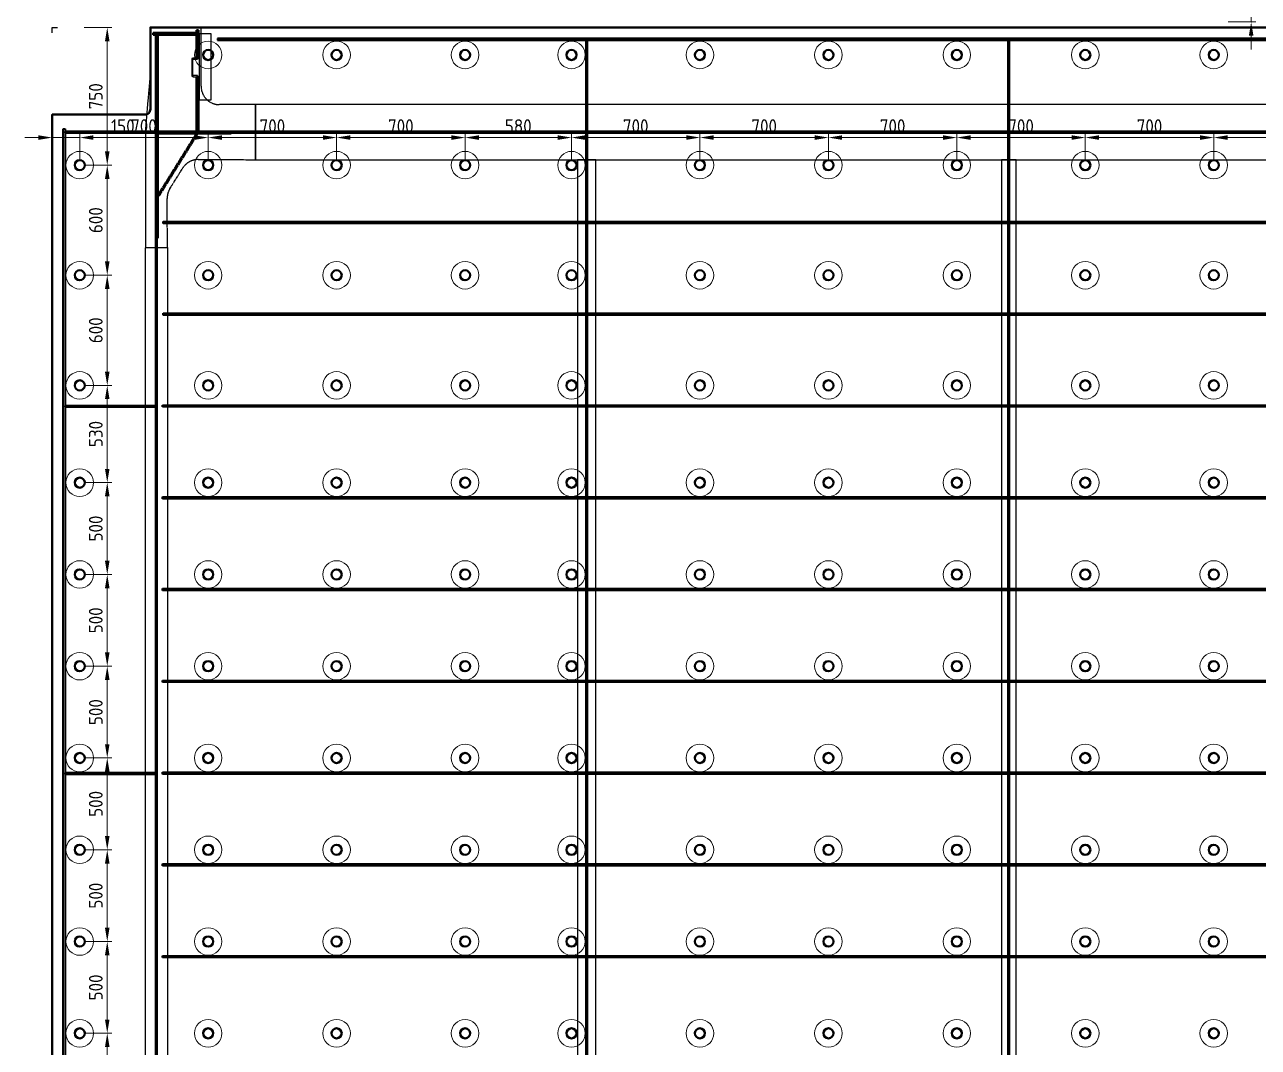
# Model space of a CAD drawing. Header units: millimetres. Extents: x -15442 to 12548, y -1071 to 35750.
# Drawn here: x -15442 to -8719, y 4588 to 10159 of the extents above; entities that cross this region are included whole.
import ezdxf

# ---------------------------------------------------------------- set-up
doc = ezdxf.new("R2010")
doc.units = ezdxf.units.MM
for name, pattern in [('AM_ISO02W050', [7.5, 6, -1.5]), ('AM_ISO08W050', [18, 12, -1.5, 3, -1.5]), ('AM_ISO09W050', [22.5, 12, -1.5, 3, -1.5, 3, -1.5])]:
    doc.linetypes.add(name, pattern=pattern)
for name, color, linetype, lineweight in [('Mechanical-AM_0', 7, 'Continuous', 40), ('Mechanical-AM_11', 3, 'AM_ISO09W050', 25), ('Mechanical-AM_3', 6, 'AM_ISO02W050', 35), ('Mechanical-AM_7', 4, 'AM_ISO08W050', 25), ('Mechanical-AM_9', 253, 'Continuous', 0)]:
    doc.layers.add(name, color=color, linetype=linetype, lineweight=lineweight)
doc.styles.get("Standard").update_dxf_attribs({"font": 'ISOCP.SHX'})
doc.dimstyles.new('AM_ISO', dxfattribs={"dimtxt": 3, "dimasz": 3, "dimexe": 1, "dimexo": 1, "dimgap": 1, "dimtad": 1, "dimdec": 0, "dimdsep": 46, "dimtxsty": 'Standard', "dimcen": 0, "dimclrd": 256, "dimclre": 256, "dimclrt": 2, "dimadec": 0, "dimazin": 2, "dimtp": 0.1, "dimtm": 0.1, "dimtfac": 0.71, "dimtdec": 0, "dimtmove": 0, "dimatfit": 3, "dimfxl": 1, "dimtzin": 0, "dimlwd": -1, "dimlwe": -1, "dimarcsym": 1})

# ---------------------------------------------------------------- blocks, each defined once
blk = doc.blocks.new('cover in closed box DN90xSCH40')
for points in [[(30, 51), (5, 51), (5, 45), (30, 45)], [(36, -48), (36, 48), (30, 48), (30, -48)], [(30, -45), (5, -45), (5, -51), (30, -51)]]:
    blk.add_lwpolyline(points, close=True)
for points in [[(5, 51), (2, 51), (5, 48)], [(30, 48), (30, 51), (33, 48)], [(5, -51), (5, -48), (2, -51)], [(30, -48), (30, -51), (33, -48)]]:
    blk.add_solid(points)
blk = doc.blocks.new('*D1517')
at = {"layer": 'Defpoints', "color": 0, "transparency": 16777216}
for p in [(-8908.2, 10324.2), (-8758.2, 10324.2), (-8908.2, 10174.2)]:
    blk.add_point(p, dxfattribs=at)
at = {"layer": 'Mechanical-AM_9', "transparency": 16777216}
for p, q in [((-8758.2, 10399.2), (-8758.2, 10644.3)), ((-8883.2, 10324.2), (-8733.2, 10324.2)), ((-8758.2, 10174.2), (-8758.2, 10324.2)), ((-8883.2, 10174.2), (-8733.2, 10174.2)), ((-8758.2, 10099.2), (-8758.2, 10024.2))]:
    blk.add_line(p, q, dxfattribs=at)
for points in [[(-8770.7, 10399.2), (-8745.7, 10399.2), (-8758.2, 10324.2)], [(-8770.7, 10099.2), (-8745.7, 10099.2), (-8758.2, 10174.2)]]:
    blk.add_solid(points, dxfattribs=at)
at = {"layer": 'Mechanical-AM_9', "color": 2, "transparency": 16777216, "insert": (-8820.7, 10559.3), "char_height": 75, "attachment_point": 5, "rotation": 90}
blk.add_mtext('150', dxfattribs=at)
blk = doc.blocks.new('*D1555')
at = {"layer": 'Defpoints', "color": 0, "transparency": 16777216}
for p in [(-15142.1, 9544.2), (-15292.1, 9394.2), (-15142.1, 9394.2)]:
    blk.add_point(p, dxfattribs=at)
at = {"layer": 'Mechanical-AM_9', "transparency": 16777216}
for p, q in [((-15292.1, 9419.2), (-15292.1, 9569.2)), ((-15142.1, 9419.2), (-15142.1, 9569.2)), ((-15367.1, 9544.2), (-15442.1, 9544.2)), ((-15292.1, 9544.2), (-15142.1, 9544.2)), ((-15067.1, 9544.2), (-14822.1, 9544.2))]:
    blk.add_line(p, q, dxfattribs=at)
for points in [[(-15367.1, 9556.7), (-15367.1, 9531.7), (-15292.1, 9544.2)], [(-15067.1, 9556.7), (-15067.1, 9531.7), (-15142.1, 9544.2)]]:
    blk.add_solid(points, dxfattribs=at)
at = {"layer": 'Mechanical-AM_9', "color": 2, "transparency": 16777216, "insert": (-14907.1, 9606.7), "char_height": 75, "attachment_point": 5}
blk.add_mtext('150', dxfattribs=at)
blk = doc.blocks.new('*D1556')
at = {"layer": 'Defpoints', "color": 0, "transparency": 16777216}
for p in [(-14442.1, 9544.2), (-15142.1, 9394.2), (-14442.1, 9394.2)]:
    blk.add_point(p, dxfattribs=at)
at = {"layer": 'Mechanical-AM_9', "transparency": 16777216}
for p, q in [((-15142.1, 9419.2), (-15142.1, 9569.2)), ((-14442.1, 9419.2), (-14442.1, 9569.2)), ((-15067.1, 9544.2), (-14517.1, 9544.2))]:
    blk.add_line(p, q, dxfattribs=at)
for points in [[(-15067.1, 9556.7), (-15067.1, 9531.7), (-15142.1, 9544.2)], [(-14517.1, 9556.7), (-14517.1, 9531.7), (-14442.1, 9544.2)]]:
    blk.add_solid(points, dxfattribs=at)
at = {"layer": 'Mechanical-AM_9', "color": 2, "transparency": 16777216, "insert": (-14792.1, 9606.7), "char_height": 75, "attachment_point": 5}
blk.add_mtext('700', dxfattribs=at)
blk = doc.blocks.new('*D1557')
at = {"layer": 'Defpoints', "color": 0, "transparency": 16777216}
for p in [(-13742.1, 9544.2), (-14442.1, 9394.2), (-13742.1, 9394.2)]:
    blk.add_point(p, dxfattribs=at)
at = {"layer": 'Mechanical-AM_9', "transparency": 16777216}
for p, q in [((-14442.1, 9419.2), (-14442.1, 9569.2)), ((-13742.1, 9419.2), (-13742.1, 9569.2)), ((-14367.1, 9544.2), (-13817.1, 9544.2))]:
    blk.add_line(p, q, dxfattribs=at)
for points in [[(-14367.1, 9556.7), (-14367.1, 9531.7), (-14442.1, 9544.2)], [(-13817.1, 9556.7), (-13817.1, 9531.7), (-13742.1, 9544.2)]]:
    blk.add_solid(points, dxfattribs=at)
at = {"layer": 'Mechanical-AM_9', "color": 2, "transparency": 16777216, "insert": (-14092.1, 9606.7), "char_height": 75, "attachment_point": 5}
blk.add_mtext('700', dxfattribs=at)
blk = doc.blocks.new('*D1558')
at = {"layer": 'Defpoints', "color": 0, "transparency": 16777216}
for p in [(-13042.1, 9544.2), (-13742.1, 9394.2), (-13042.1, 9394.2)]:
    blk.add_point(p, dxfattribs=at)
at = {"layer": 'Mechanical-AM_9', "transparency": 16777216}
for p, q in [((-13742.1, 9419.2), (-13742.1, 9569.2)), ((-13042.1, 9419.2), (-13042.1, 9569.2)), ((-13667.1, 9544.2), (-13117.1, 9544.2))]:
    blk.add_line(p, q, dxfattribs=at)
for points in [[(-13667.1, 9556.7), (-13667.1, 9531.7), (-13742.1, 9544.2)], [(-13117.1, 9556.7), (-13117.1, 9531.7), (-13042.1, 9544.2)]]:
    blk.add_solid(points, dxfattribs=at)
at = {"layer": 'Mechanical-AM_9', "color": 2, "transparency": 16777216, "insert": (-13392.1, 9606.7), "char_height": 75, "attachment_point": 5}
blk.add_mtext('700', dxfattribs=at)
blk = doc.blocks.new('*D1559')
at = {"layer": 'Defpoints', "color": 0, "transparency": 16777216}
for p in [(-12462.1, 9544.2), (-13042.1, 9394.2), (-12462.1, 9394.2)]:
    blk.add_point(p, dxfattribs=at)
at = {"layer": 'Mechanical-AM_9', "transparency": 16777216}
for p, q in [((-13042.1, 9419.2), (-13042.1, 9569.2)), ((-12462.1, 9419.2), (-12462.1, 9569.2)), ((-12967.1, 9544.2), (-12537.1, 9544.2))]:
    blk.add_line(p, q, dxfattribs=at)
for points in [[(-12967.1, 9556.7), (-12967.1, 9531.7), (-13042.1, 9544.2)], [(-12537.1, 9556.7), (-12537.1, 9531.7), (-12462.1, 9544.2)]]:
    blk.add_solid(points, dxfattribs=at)
at = {"layer": 'Mechanical-AM_9', "color": 2, "transparency": 16777216, "insert": (-12752.1, 9606.7), "char_height": 75, "attachment_point": 5}
blk.add_mtext('580', dxfattribs=at)
blk = doc.blocks.new('*D1560')
at = {"layer": 'Defpoints', "color": 0, "transparency": 16777216}
for p in [(-11762.1, 9544.2), (-12462.1, 9394.2), (-11762.1, 9394.2)]:
    blk.add_point(p, dxfattribs=at)
at = {"layer": 'Mechanical-AM_9', "transparency": 16777216}
for p, q in [((-12462.1, 9419.2), (-12462.1, 9569.2)), ((-11762.1, 9419.2), (-11762.1, 9569.2)), ((-12387.1, 9544.2), (-11837.1, 9544.2))]:
    blk.add_line(p, q, dxfattribs=at)
for points in [[(-12387.1, 9556.7), (-12387.1, 9531.7), (-12462.1, 9544.2)], [(-11837.1, 9556.7), (-11837.1, 9531.7), (-11762.1, 9544.2)]]:
    blk.add_solid(points, dxfattribs=at)
at = {"layer": 'Mechanical-AM_9', "color": 2, "transparency": 16777216, "insert": (-12112.1, 9606.7), "char_height": 75, "attachment_point": 5}
blk.add_mtext('700', dxfattribs=at)
blk = doc.blocks.new('*D1561')
at = {"layer": 'Defpoints', "color": 0, "transparency": 16777216}
for p in [(-11062.1, 9544.2), (-11762.1, 9394.2), (-11062.1, 9394.2)]:
    blk.add_point(p, dxfattribs=at)
at = {"layer": 'Mechanical-AM_9', "transparency": 16777216}
for p, q in [((-11762.1, 9419.2), (-11762.1, 9569.2)), ((-11062.1, 9419.2), (-11062.1, 9569.2)), ((-11687.1, 9544.2), (-11137.1, 9544.2))]:
    blk.add_line(p, q, dxfattribs=at)
for points in [[(-11687.1, 9556.7), (-11687.1, 9531.7), (-11762.1, 9544.2)], [(-11137.1, 9556.7), (-11137.1, 9531.7), (-11062.1, 9544.2)]]:
    blk.add_solid(points, dxfattribs=at)
at = {"layer": 'Mechanical-AM_9', "color": 2, "transparency": 16777216, "insert": (-11412.1, 9606.7), "char_height": 75, "attachment_point": 5}
blk.add_mtext('700', dxfattribs=at)
blk = doc.blocks.new('*D1562')
at = {"layer": 'Defpoints', "color": 0, "transparency": 16777216}
for p in [(-10362.1, 9544.2), (-11062.1, 9394.2), (-10362.1, 9394.2)]:
    blk.add_point(p, dxfattribs=at)
at = {"layer": 'Mechanical-AM_9', "transparency": 16777216}
for p, q in [((-11062.1, 9419.2), (-11062.1, 9569.2)), ((-10362.1, 9419.2), (-10362.1, 9569.2)), ((-10987.1, 9544.2), (-10437.1, 9544.2))]:
    blk.add_line(p, q, dxfattribs=at)
for points in [[(-10987.1, 9556.7), (-10987.1, 9531.7), (-11062.1, 9544.2)], [(-10437.1, 9556.7), (-10437.1, 9531.7), (-10362.1, 9544.2)]]:
    blk.add_solid(points, dxfattribs=at)
at = {"layer": 'Mechanical-AM_9', "color": 2, "transparency": 16777216, "insert": (-10712.1, 9606.7), "char_height": 75, "attachment_point": 5}
blk.add_mtext('700', dxfattribs=at)
blk = doc.blocks.new('*D1563')
at = {"layer": 'Defpoints', "color": 0, "transparency": 16777216}
for p in [(-9662.1, 9544.2), (-10362.1, 9394.2), (-9662.1, 9394.2)]:
    blk.add_point(p, dxfattribs=at)
at = {"layer": 'Mechanical-AM_9', "transparency": 16777216}
for p, q in [((-10362.1, 9419.2), (-10362.1, 9569.2)), ((-9662.1, 9419.2), (-9662.1, 9569.2)), ((-10287.1, 9544.2), (-9737.1, 9544.2))]:
    blk.add_line(p, q, dxfattribs=at)
for points in [[(-10287.1, 9556.7), (-10287.1, 9531.7), (-10362.1, 9544.2)], [(-9737.1, 9556.7), (-9737.1, 9531.7), (-9662.1, 9544.2)]]:
    blk.add_solid(points, dxfattribs=at)
at = {"layer": 'Mechanical-AM_9', "color": 2, "transparency": 16777216, "insert": (-10012.1, 9606.7), "char_height": 75, "attachment_point": 5}
blk.add_mtext('700', dxfattribs=at)
blk = doc.blocks.new('*D1564')
at = {"layer": 'Defpoints', "color": 0, "transparency": 16777216}
for p in [(-8962.1, 9544.2), (-9662.1, 9394.2), (-8962.1, 9394.2)]:
    blk.add_point(p, dxfattribs=at)
at = {"layer": 'Mechanical-AM_9', "transparency": 16777216}
for p, q in [((-9662.1, 9419.2), (-9662.1, 9569.2)), ((-8962.1, 9419.2), (-8962.1, 9569.2)), ((-9587.1, 9544.2), (-9037.1, 9544.2))]:
    blk.add_line(p, q, dxfattribs=at)
for points in [[(-9587.1, 9556.7), (-9587.1, 9531.7), (-9662.1, 9544.2)], [(-9037.1, 9556.7), (-9037.1, 9531.7), (-8962.1, 9544.2)]]:
    blk.add_solid(points, dxfattribs=at)
at = {"layer": 'Mechanical-AM_9', "color": 2, "transparency": 16777216, "insert": (-9312.1, 9606.7), "char_height": 75, "attachment_point": 5}
blk.add_mtext('700', dxfattribs=at)
blk = doc.blocks.new('*D1565')
at = {"layer": 'Defpoints', "color": 0, "transparency": 16777216}
for p in [(-8262.1, 9544.2), (-8962.1, 9394.2), (-8262.1, 9394.2)]:
    blk.add_point(p, dxfattribs=at)
at = {"layer": 'Mechanical-AM_9', "transparency": 16777216}
for p, q in [((-8962.1, 9419.2), (-8962.1, 9569.2)), ((-8262.1, 9419.2), (-8262.1, 9569.2)), ((-8887.1, 9544.2), (-8337.1, 9544.2))]:
    blk.add_line(p, q, dxfattribs=at)
for points in [[(-8887.1, 9556.7), (-8887.1, 9531.7), (-8962.1, 9544.2)], [(-8337.1, 9556.7), (-8337.1, 9531.7), (-8262.1, 9544.2)]]:
    blk.add_solid(points, dxfattribs=at)
at = {"layer": 'Mechanical-AM_9', "color": 2, "transparency": 16777216, "insert": (-8612.1, 9606.7), "char_height": 75, "attachment_point": 5}
blk.add_mtext('700', dxfattribs=at)
blk = doc.blocks.new('*D1576')
at = {"layer": 'Defpoints', "color": 0, "transparency": 16777216}
for p in [(-15142.1, 10144.2), (-15142.1, 9394.2), (-14992.1, 9394.2)]:
    blk.add_point(p, dxfattribs=at)
at = {"layer": 'Mechanical-AM_9', "transparency": 16777216}
for p, q in [((-15117.1, 10144.2), (-14967.1, 10144.2)), ((-14992.1, 10069.2), (-14992.1, 9469.2)), ((-15117.1, 9394.2), (-14967.1, 9394.2))]:
    blk.add_line(p, q, dxfattribs=at)
for points in [[(-15004.6, 10069.2), (-14979.6, 10069.2), (-14992.1, 10144.2)], [(-15004.6, 9469.2), (-14979.6, 9469.2), (-14992.1, 9394.2)]]:
    blk.add_solid(points, dxfattribs=at)
at = {"layer": 'Mechanical-AM_9', "color": 2, "transparency": 16777216, "insert": (-15054.6, 9769.2), "char_height": 75, "attachment_point": 5, "rotation": 90}
blk.add_mtext('750', dxfattribs=at)
blk = doc.blocks.new('*D1588')
at = {"layer": 'Defpoints', "color": 0, "transparency": 16777216}
for p in [(-15142.1, 4664.2), (-14992.1, 4664.2), (-15142.1, 4164.2)]:
    blk.add_point(p, dxfattribs=at)
at = {"layer": 'Mechanical-AM_9', "transparency": 16777216}
for p, q in [((-15117.1, 4664.2), (-14967.1, 4664.2)), ((-14992.1, 4239.2), (-14992.1, 4589.2)), ((-15117.1, 4164.2), (-14967.1, 4164.2))]:
    blk.add_line(p, q, dxfattribs=at)
for points in [[(-15004.6, 4589.2), (-14979.6, 4589.2), (-14992.1, 4664.2)], [(-15004.6, 4239.2), (-14979.6, 4239.2), (-14992.1, 4164.2)]]:
    blk.add_solid(points, dxfattribs=at)
at = {"layer": 'Mechanical-AM_9', "color": 2, "transparency": 16777216, "insert": (-15054.6, 4414.2), "char_height": 75, "attachment_point": 5, "rotation": 90}
blk.add_mtext('500', dxfattribs=at)
blk = doc.blocks.new('*D1589')
at = {"layer": 'Defpoints', "color": 0, "transparency": 16777216}
for p in [(-15142.1, 5164.2), (-14992.1, 5164.2), (-15142.1, 4664.2)]:
    blk.add_point(p, dxfattribs=at)
at = {"layer": 'Mechanical-AM_9', "transparency": 16777216}
for p, q in [((-15117.1, 5164.2), (-14967.1, 5164.2)), ((-14992.1, 4739.2), (-14992.1, 5089.2)), ((-15117.1, 4664.2), (-14967.1, 4664.2))]:
    blk.add_line(p, q, dxfattribs=at)
for points in [[(-15004.6, 5089.2), (-14979.6, 5089.2), (-14992.1, 5164.2)], [(-15004.6, 4739.2), (-14979.6, 4739.2), (-14992.1, 4664.2)]]:
    blk.add_solid(points, dxfattribs=at)
at = {"layer": 'Mechanical-AM_9', "color": 2, "transparency": 16777216, "insert": (-15054.6, 4914.2), "char_height": 75, "attachment_point": 5, "rotation": 90}
blk.add_mtext('500', dxfattribs=at)
blk = doc.blocks.new('*D1590')
at = {"layer": 'Defpoints', "color": 0, "transparency": 16777216}
for p in [(-15142.1, 5664.2), (-14992.1, 5664.2), (-15142.1, 5164.2)]:
    blk.add_point(p, dxfattribs=at)
at = {"layer": 'Mechanical-AM_9', "transparency": 16777216}
for p, q in [((-15117.1, 5664.2), (-14967.1, 5664.2)), ((-14992.1, 5239.2), (-14992.1, 5589.2)), ((-15117.1, 5164.2), (-14967.1, 5164.2))]:
    blk.add_line(p, q, dxfattribs=at)
for points in [[(-15004.6, 5589.2), (-14979.6, 5589.2), (-14992.1, 5664.2)], [(-15004.6, 5239.2), (-14979.6, 5239.2), (-14992.1, 5164.2)]]:
    blk.add_solid(points, dxfattribs=at)
at = {"layer": 'Mechanical-AM_9', "color": 2, "transparency": 16777216, "insert": (-15054.6, 5414.2), "char_height": 75, "attachment_point": 5, "rotation": 90}
blk.add_mtext('500', dxfattribs=at)
blk = doc.blocks.new('*D1591')
at = {"layer": 'Defpoints', "color": 0, "transparency": 16777216}
for p in [(-15142.1, 6164.2), (-14992.1, 6164.2), (-15142.1, 5664.2)]:
    blk.add_point(p, dxfattribs=at)
at = {"layer": 'Mechanical-AM_9', "transparency": 16777216}
for p, q in [((-15117.1, 6164.2), (-14967.1, 6164.2)), ((-14992.1, 5739.2), (-14992.1, 6089.2)), ((-15117.1, 5664.2), (-14967.1, 5664.2))]:
    blk.add_line(p, q, dxfattribs=at)
for points in [[(-15004.6, 6089.2), (-14979.6, 6089.2), (-14992.1, 6164.2)], [(-15004.6, 5739.2), (-14979.6, 5739.2), (-14992.1, 5664.2)]]:
    blk.add_solid(points, dxfattribs=at)
at = {"layer": 'Mechanical-AM_9', "color": 2, "transparency": 16777216, "insert": (-15054.6, 5914.2), "char_height": 75, "attachment_point": 5, "rotation": 90}
blk.add_mtext('500', dxfattribs=at)
blk = doc.blocks.new('*D1592')
at = {"layer": 'Defpoints', "color": 0, "transparency": 16777216}
for p in [(-15142.1, 6664.2), (-14992.1, 6664.2), (-15142.1, 6164.2)]:
    blk.add_point(p, dxfattribs=at)
at = {"layer": 'Mechanical-AM_9', "transparency": 16777216}
for p, q in [((-15117.1, 6664.2), (-14967.1, 6664.2)), ((-14992.1, 6239.2), (-14992.1, 6589.2)), ((-15117.1, 6164.2), (-14967.1, 6164.2))]:
    blk.add_line(p, q, dxfattribs=at)
for points in [[(-15004.6, 6589.2), (-14979.6, 6589.2), (-14992.1, 6664.2)], [(-15004.6, 6239.2), (-14979.6, 6239.2), (-14992.1, 6164.2)]]:
    blk.add_solid(points, dxfattribs=at)
at = {"layer": 'Mechanical-AM_9', "color": 2, "transparency": 16777216, "insert": (-15054.6, 6414.2), "char_height": 75, "attachment_point": 5, "rotation": 90}
blk.add_mtext('500', dxfattribs=at)
blk = doc.blocks.new('*D1593')
at = {"layer": 'Defpoints', "color": 0, "transparency": 16777216}
for p in [(-15142.1, 7164.2), (-14992.1, 7164.2), (-15142.1, 6664.2)]:
    blk.add_point(p, dxfattribs=at)
at = {"layer": 'Mechanical-AM_9', "transparency": 16777216}
for p, q in [((-15117.1, 7164.2), (-14967.1, 7164.2)), ((-14992.1, 6739.2), (-14992.1, 7089.2)), ((-15117.1, 6664.2), (-14967.1, 6664.2))]:
    blk.add_line(p, q, dxfattribs=at)
for points in [[(-15004.6, 7089.2), (-14979.6, 7089.2), (-14992.1, 7164.2)], [(-15004.6, 6739.2), (-14979.6, 6739.2), (-14992.1, 6664.2)]]:
    blk.add_solid(points, dxfattribs=at)
at = {"layer": 'Mechanical-AM_9', "color": 2, "transparency": 16777216, "insert": (-15054.6, 6914.2), "char_height": 75, "attachment_point": 5, "rotation": 90}
blk.add_mtext('500', dxfattribs=at)
blk = doc.blocks.new('*D1594')
at = {"layer": 'Defpoints', "color": 0, "transparency": 16777216}
for p in [(-15142.1, 7664.2), (-14992.1, 7664.2), (-15142.1, 7164.2)]:
    blk.add_point(p, dxfattribs=at)
at = {"layer": 'Mechanical-AM_9', "transparency": 16777216}
for p, q in [((-15117.1, 7664.2), (-14967.1, 7664.2)), ((-14992.1, 7239.2), (-14992.1, 7589.2)), ((-15117.1, 7164.2), (-14967.1, 7164.2))]:
    blk.add_line(p, q, dxfattribs=at)
for points in [[(-15004.6, 7589.2), (-14979.6, 7589.2), (-14992.1, 7664.2)], [(-15004.6, 7239.2), (-14979.6, 7239.2), (-14992.1, 7164.2)]]:
    blk.add_solid(points, dxfattribs=at)
at = {"layer": 'Mechanical-AM_9', "color": 2, "transparency": 16777216, "insert": (-15054.6, 7414.2), "char_height": 75, "attachment_point": 5, "rotation": 90}
blk.add_mtext('500', dxfattribs=at)
blk = doc.blocks.new('*D1595')
at = {"layer": 'Defpoints', "color": 0, "transparency": 16777216}
for p in [(-15142.1, 8194.2), (-14992.1, 8194.2), (-15142.1, 7664.2)]:
    blk.add_point(p, dxfattribs=at)
at = {"layer": 'Mechanical-AM_9', "transparency": 16777216}
for p, q in [((-15117.1, 8194.2), (-14967.1, 8194.2)), ((-14992.1, 7739.2), (-14992.1, 8119.2)), ((-15117.1, 7664.2), (-14967.1, 7664.2))]:
    blk.add_line(p, q, dxfattribs=at)
for points in [[(-15004.6, 8119.2), (-14979.6, 8119.2), (-14992.1, 8194.2)], [(-15004.6, 7739.2), (-14979.6, 7739.2), (-14992.1, 7664.2)]]:
    blk.add_solid(points, dxfattribs=at)
at = {"layer": 'Mechanical-AM_9', "color": 2, "transparency": 16777216, "insert": (-15054.6, 7929.2), "char_height": 75, "attachment_point": 5, "rotation": 90}
blk.add_mtext('530', dxfattribs=at)
blk = doc.blocks.new('*D1596')
at = {"layer": 'Defpoints', "color": 0, "transparency": 16777216}
for p in [(-15142.1, 8794.2), (-14992.1, 8794.2), (-15142.1, 8194.2)]:
    blk.add_point(p, dxfattribs=at)
at = {"layer": 'Mechanical-AM_9', "transparency": 16777216}
for p, q in [((-15117.1, 8794.2), (-14967.1, 8794.2)), ((-14992.1, 8269.2), (-14992.1, 8719.2)), ((-15117.1, 8194.2), (-14967.1, 8194.2))]:
    blk.add_line(p, q, dxfattribs=at)
for points in [[(-15004.6, 8719.2), (-14979.6, 8719.2), (-14992.1, 8794.2)], [(-15004.6, 8269.2), (-14979.6, 8269.2), (-14992.1, 8194.2)]]:
    blk.add_solid(points, dxfattribs=at)
at = {"layer": 'Mechanical-AM_9', "color": 2, "transparency": 16777216, "insert": (-15054.6, 8494.2), "char_height": 75, "attachment_point": 5, "rotation": 90}
blk.add_mtext('600', dxfattribs=at)
blk = doc.blocks.new('*D1597')
at = {"layer": 'Defpoints', "color": 0, "transparency": 16777216}
for p in [(-15142.1, 9394.2), (-14992.1, 9394.2), (-15142.1, 8794.2)]:
    blk.add_point(p, dxfattribs=at)
at = {"layer": 'Mechanical-AM_9', "transparency": 16777216}
for p, q in [((-15117.1, 9394.2), (-14967.1, 9394.2)), ((-14992.1, 8869.2), (-14992.1, 9319.2)), ((-15117.1, 8794.2), (-14967.1, 8794.2))]:
    blk.add_line(p, q, dxfattribs=at)
for points in [[(-15004.6, 9319.2), (-14979.6, 9319.2), (-14992.1, 9394.2)], [(-15004.6, 8869.2), (-14979.6, 8869.2), (-14992.1, 8794.2)]]:
    blk.add_solid(points, dxfattribs=at)
at = {"layer": 'Mechanical-AM_9', "color": 2, "transparency": 16777216, "insert": (-15054.6, 9094.2), "char_height": 75, "attachment_point": 5, "rotation": 90}
blk.add_mtext('600', dxfattribs=at)
blk = doc.blocks.new('PNL_01_2_2_L.H_2', base_point=(-15292.1, 10174.2))
at = {"layer": 'Mechanical-AM_9'}
dim = blk.add_aligned_dim(p1=(-8908.2, 10174.2), p2=(-8908.2, 10324.2), distance=-150, dimstyle='AM_ISO', override={"dimscale": 25}, dxfattribs=at)
dim.commit()
dim.dimension.update_dxf_attribs({"geometry": '*D1517', "text_midpoint": (-8820.7, 10559.3)})
blk = doc.blocks.new('PNL_01_2_3_L.H_2', base_point=(-15292.1, -1070.8))
for centre in [(-14442.1, 9994.2), (-13742.1, 9994.2), (-13042.1, 9994.2), (-12462.1, 9994.2), (-11762.1, 9994.2), (-11062.1, 9994.2), (-10362.1, 9994.2), (-9662.1, 9994.2), (-8962.1, 9994.2), (-15142.1, 9394.2), (-14442.1, 9394.2), (-13742.1, 9394.2), (-13042.1, 9394.2), (-12462.1, 9394.2), (-11762.1, 9394.2), (-11062.1, 9394.2), (-10362.1, 9394.2), (-9662.1, 9394.2), (-8962.1, 9394.2), (-15142.1, 8794.2), (-14442.1, 8794.2), (-13742.1, 8794.2), (-13042.1, 8794.2), (-12462.1, 8794.2), (-11762.1, 8794.2), (-11062.1, 8794.2), (-10362.1, 8794.2), (-9662.1, 8794.2), (-8962.1, 8794.2), (-15142.1, 8194.2), (-14442.1, 8194.2), (-13742.1, 8194.2), (-13042.1, 8194.2), (-12462.1, 8194.2), (-11762.1, 8194.2), (-11062.1, 8194.2), (-10362.1, 8194.2), (-9662.1, 8194.2), (-8962.1, 8194.2), (-15142.1, 7664.2), (-14442.1, 7664.2), (-13742.1, 7664.2), (-13042.1, 7664.2), (-12462.1, 7664.2), (-11762.1, 7664.2), (-11062.1, 7664.2), (-10362.1, 7664.2), (-9662.1, 7664.2), (-8962.1, 7664.2), (-15142.1, 7164.2), (-14442.1, 7164.2), (-13742.1, 7164.2), (-13042.1, 7164.2), (-12462.1, 7164.2), (-11762.1, 7164.2), (-11062.1, 7164.2), (-10362.1, 7164.2), (-9662.1, 7164.2), (-8962.1, 7164.2), (-15142.1, 6664.2), (-14442.1, 6664.2), (-13742.1, 6664.2), (-13042.1, 6664.2), (-12462.1, 6664.2), (-11762.1, 6664.2), (-11062.1, 6664.2), (-10362.1, 6664.2), (-9662.1, 6664.2), (-8962.1, 6664.2), (-15142.1, 6164.2), (-14442.1, 6164.2), (-13742.1, 6164.2), (-13042.1, 6164.2), (-12462.1, 6164.2), (-11762.1, 6164.2), (-11062.1, 6164.2), (-10362.1, 6164.2), (-9662.1, 6164.2), (-8962.1, 6164.2), (-15142.1, 5664.2), (-14442.1, 5664.2), (-13742.1, 5664.2), (-13042.1, 5664.2), (-12462.1, 5664.2), (-11762.1, 5664.2), (-11062.1, 5664.2), (-10362.1, 5664.2), (-9662.1, 5664.2), (-8962.1, 5664.2), (-15142.1, 5164.2), (-14442.1, 5164.2), (-13742.1, 5164.2), (-13042.1, 5164.2), (-12462.1, 5164.2), (-11762.1, 5164.2), (-11062.1, 5164.2), (-10362.1, 5164.2), (-9662.1, 5164.2), (-8962.1, 5164.2), (-15142.1, 4664.2), (-14442.1, 4664.2), (-13742.1, 4664.2), (-13042.1, 4664.2), (-12462.1, 4664.2), (-11762.1, 4664.2), (-11062.1, 4664.2), (-10362.1, 4664.2), (-9662.1, 4664.2), (-8962.1, 4664.2)]:
    blk.add_circle(centre, 27.5)
at = {"layer": 'Mechanical-AM_9'}
for centre in [(-14442.1, 9994.2), (-13742.1, 9994.2), (-13042.1, 9994.2), (-12462.1, 9994.2), (-11762.1, 9994.2), (-11062.1, 9994.2), (-10362.1, 9994.2), (-9662.1, 9994.2), (-8962.1, 9994.2), (-15142.1, 9394.2), (-14442.1, 9394.2), (-13742.1, 9394.2), (-13042.1, 9394.2), (-12462.1, 9394.2), (-11762.1, 9394.2), (-11062.1, 9394.2), (-10362.1, 9394.2), (-9662.1, 9394.2), (-8962.1, 9394.2), (-15142.1, 8794.2), (-14442.1, 8794.2), (-13742.1, 8794.2), (-13042.1, 8794.2), (-12462.1, 8794.2), (-11762.1, 8794.2), (-11062.1, 8794.2), (-10362.1, 8794.2), (-9662.1, 8794.2), (-8962.1, 8794.2), (-15142.1, 8194.2), (-14442.1, 8194.2), (-13742.1, 8194.2), (-13042.1, 8194.2), (-12462.1, 8194.2), (-11762.1, 8194.2), (-11062.1, 8194.2), (-10362.1, 8194.2), (-9662.1, 8194.2), (-8962.1, 8194.2), (-15142.1, 7664.2), (-14442.1, 7664.2), (-13742.1, 7664.2), (-13042.1, 7664.2), (-12462.1, 7664.2), (-11762.1, 7664.2), (-11062.1, 7664.2), (-10362.1, 7664.2), (-9662.1, 7664.2), (-8962.1, 7664.2), (-15142.1, 7164.2), (-14442.1, 7164.2), (-13742.1, 7164.2), (-13042.1, 7164.2), (-12462.1, 7164.2), (-11762.1, 7164.2), (-11062.1, 7164.2), (-10362.1, 7164.2), (-9662.1, 7164.2), (-8962.1, 7164.2), (-15142.1, 6664.2), (-14442.1, 6664.2), (-13742.1, 6664.2), (-13042.1, 6664.2), (-12462.1, 6664.2), (-11762.1, 6664.2), (-11062.1, 6664.2), (-10362.1, 6664.2), (-9662.1, 6664.2), (-8962.1, 6664.2), (-15142.1, 6164.2), (-14442.1, 6164.2), (-13742.1, 6164.2), (-13042.1, 6164.2), (-12462.1, 6164.2), (-11762.1, 6164.2), (-11062.1, 6164.2), (-10362.1, 6164.2), (-9662.1, 6164.2), (-8962.1, 6164.2), (-15142.1, 5664.2), (-14442.1, 5664.2), (-13742.1, 5664.2), (-13042.1, 5664.2), (-12462.1, 5664.2), (-11762.1, 5664.2), (-11062.1, 5664.2), (-10362.1, 5664.2), (-9662.1, 5664.2), (-8962.1, 5664.2), (-15142.1, 5164.2), (-14442.1, 5164.2), (-13742.1, 5164.2), (-13042.1, 5164.2), (-12462.1, 5164.2), (-11762.1, 5164.2), (-11062.1, 5164.2), (-10362.1, 5164.2), (-9662.1, 5164.2), (-8962.1, 5164.2), (-15142.1, 4664.2), (-14442.1, 4664.2), (-13742.1, 4664.2), (-13042.1, 4664.2), (-12462.1, 4664.2), (-11762.1, 4664.2), (-11062.1, 4664.2), (-10362.1, 4664.2), (-9662.1, 4664.2), (-8962.1, 4664.2)]:
    blk.add_circle(centre, 75, dxfattribs=at)
for p1, p2, distance, picture, middle in [((-15142.1, 10144.2), (-15142.1, 9394.2), 150, '*D1576', (-15054.6, 9769.2)), ((-15292.1, 9394.2), (-15142.1, 9394.2), 150, '*D1555', (-14907.1, 9606.7)), ((-15142.1, 9394.2), (-14442.1, 9394.2), 150, '*D1556', (-14792.1, 9606.7)), ((-14442.1, 9394.2), (-13742.1, 9394.2), 150, '*D1557', (-14092.1, 9606.7)), ((-13742.1, 9394.2), (-13042.1, 9394.2), 150, '*D1558', (-13392.1, 9606.7)), ((-13042.1, 9394.2), (-12462.1, 9394.2), 150, '*D1559', (-12752.1, 9606.7)), ((-12462.1, 9394.2), (-11762.1, 9394.2), 150, '*D1560', (-12112.1, 9606.7)), ((-11762.1, 9394.2), (-11062.1, 9394.2), 150, '*D1561', (-11412.1, 9606.7)), ((-11062.1, 9394.2), (-10362.1, 9394.2), 150, '*D1562', (-10712.1, 9606.7)), ((-10362.1, 9394.2), (-9662.1, 9394.2), 150, '*D1563', (-10012.1, 9606.7)), ((-9662.1, 9394.2), (-8962.1, 9394.2), 150, '*D1564', (-9312.1, 9606.7)), ((-8962.1, 9394.2), (-8262.1, 9394.2), 150, '*D1565', (-8612.1, 9606.7)), ((-15142.1, 8794.2), (-15142.1, 9394.2), -150, '*D1597', (-15054.6, 9094.2)), ((-15142.1, 8194.2), (-15142.1, 8794.2), -150, '*D1596', (-15054.6, 8494.2)), ((-15142.1, 7664.2), (-15142.1, 8194.2), -150, '*D1595', (-15054.6, 7929.2)), ((-15142.1, 7164.2), (-15142.1, 7664.2), -150, '*D1594', (-15054.6, 7414.2)), ((-15142.1, 6664.2), (-15142.1, 7164.2), -150, '*D1593', (-15054.6, 6914.2)), ((-15142.1, 6164.2), (-15142.1, 6664.2), -150, '*D1592', (-15054.6, 6414.2)), ((-15142.1, 5664.2), (-15142.1, 6164.2), -150, '*D1591', (-15054.6, 5914.2)), ((-15142.1, 5164.2), (-15142.1, 5664.2), -150, '*D1590', (-15054.6, 5414.2)), ((-15142.1, 4664.2), (-15142.1, 5164.2), -150, '*D1589', (-15054.6, 4914.2)), ((-15142.1, 4164.2), (-15142.1, 4664.2), -150, '*D1588', (-15054.6, 4414.2))]:
    dim = blk.add_aligned_dim(p1=p1, p2=p2, distance=distance, dimstyle='AM_ISO', override={"dimscale": 25}, dxfattribs=at)
    dim.commit()
    dim.dimension.update_dxf_attribs({"geometry": picture, "text_midpoint": middle})

msp = doc.modelspace()

# ---------------------------------------------------------------- linework, layer by layer
msp.add_lwpolyline([(-14490.6, 9749.2), (-14425.6, 9749.2), (-14425.6, 10109.2), (-14490.6, 10109.2)], close=True)
at = {"layer": 'Mechanical-AM_0'}
msp.add_lwpolyline([(-3107.1, 10144.2), (-14757.1, 10144.2), (-14757.1, 9699.2, -0.414214), (-14787.1, 9669.2), (-15292.1, 9669.2), (-15292.1, -800.8), (-14918.1, -800.8, -0.414214), (-14888.1, -830.8), (-14888.1, -1070.8), (-14657.1, -1070.8, 0.414214), (-14587.1, -1000.8), (-14587.1, -870.8, -0.414214), (-14557.1, -840.8), (-9529.1, -840.8), (-9369.1, -800.8), (-8728.1, -800.8), (-8663.1, -816.8)], format="xyb", dxfattribs=at)
at = {"layer": 'Mechanical-AM_0', "linetype": 'AM_ISO02W050'}
for points in [[(-14505.6, 10104.2), (-14742.1, 10104.2), (-14742.1, 10114.2), (-14505.6, 10114.2)], [(-14727.1, 10104.2), (-14717.1, 10104.2), (-14717.1, 8994.7), (-14727.1, 8994.7)], [(-14505.6, 10129.2), (-14495.6, 10129.2), (-14495.6, 9977.7), (-14505.6, 9977.7)], [(-12382.1, 9576.7), (-12376.1, 9576.7), (-12376.1, 10074.2), (-12382.1, 10074.2)], [(-10082.1, 9576.7), (-10076.1, 9576.7), (-10076.1, 10074.2), (-10082.1, 10074.2)], [(-14505.6, 9576.7), (-14495.6, 9576.7), (-14495.6, 9875.7), (-14505.6, 9875.7)], [(-14727.1, 9570.7), (-15222.1, 9570.7), (-15222.1, 9576.7), (-14727.1, 9576.7)], [(-14317.1, 9566.7), (-14717.1, 9566.7), (-14717.1, 9576.7), (-14317.1, 9576.7)], [(-14500.2, 9564.2), (-14711.7, 9224.7), (-14717.1, 9227.2), (-14505.6, 9566.7)], [(-14317.1, 9576.7), (-8492.6, 9576.7), (-8492.6, 9570.7), (-14317.1, 9570.7)], [(-12382.1, -515.2), (-12376.1, -515.2), (-12376.1, 9570.7), (-12382.1, 9570.7)], [(-10082.1, -515.2), (-10076.1, -515.2), (-10076.1, 9570.7), (-10082.1, 9570.7)], [(-14727.1, 129.7), (-14721.1, 129.7), (-14721.1, 8994.7), (-14727.1, 8994.7)], [(-15222.1, 8082.7), (-14727.1, 8082.7), (-14727.1, 8076.7), (-15222.1, 8076.7)], [(-15222.1, 6076.7), (-14727.1, 6076.7), (-14727.1, 6082.7), (-15222.1, 6082.7)]]:
    msp.add_lwpolyline(points, close=True, dxfattribs=at)
at = {"layer": 'Mechanical-AM_11', "color": 3}
msp.add_lwpolyline([(-14650.4, 9266.5), (-14581.3, 9377.3, -0.259422), (-14496.2, 9424.4), (-14184, 9423.7), (-14184, 9723.7), (-14380.6, 9723.7, -0.414214), (-14480.6, 9823.7), (-14480.6, 10144.2), (-14757.1, 10144.2), (-14757.1, 9899.2), (-14784.1, 9591.7), (-14784.1, 8944.7), (-14664.1, 8944.7), (-14665.5, 9213.1, -0.141599)], format="xyb", close=True, dxfattribs=at)
msp.add_lwpolyline([(-5936.8, 9423.7), (-3680.2, 9423.7), (-3680.2, 9723.7), (-5936.8, 9723.7), (-6026.8, 9753.7), (-6346.8, 9753.7), (-8052.1, 9753.7), (-8141.9, 9723.7), (-14184, 9723.7), (-14184, 9423.7), (-8141.9, 9423.7), (-8052.1, 9453.7), (-6026.8, 9453.7), (-5936.8, 9423.7)], dxfattribs=at)
for points in [[(-12329.1, 9423.7), (-12429.1, 9423.7), (-12429.1, -368.2), (-12329.1, -368.2)], [(-10039.1, 9423.7), (-10119.1, 9423.7), (-10119.1, -368.2), (-10039.1, -368.2)], [(-14784.1, 1659.7), (-14784.1, 8944.7), (-14664.1, 8944.7), (-14664.1, 1659.7)]]:
    msp.add_lwpolyline(points, close=True, dxfattribs=at)
at = {"layer": 'Mechanical-AM_3', "color": 30, "linetype": 'AM_ISO02W050'}
for points in [[(-14390.6, 10074.2), (-3473.6, 10074.2), (-3473.6, 10084.2), (-14390.6, 10084.2)], [(-15222.1, 9591.7), (-15222.1, -755.8), (-15232.1, -755.8), (-15232.1, 9591.7)], [(-3177.1, 9076.7), (-14687.1, 9076.7), (-14687.1, 9086.7), (-3177.1, 9086.7)], [(-3173.1, 8576.7), (-14687.1, 8576.7), (-14687.1, 8586.7), (-3173.1, 8586.7)], [(-3173.1, 8076.7), (-14691.1, 8076.7), (-14691.1, 8086.7), (-3173.1, 8086.7)], [(-3173.1, 7576.7), (-14691.1, 7576.7), (-14691.1, 7586.7), (-3173.1, 7586.7)], [(-3173.1, 7076.7), (-14691.1, 7076.7), (-14691.1, 7086.7), (-3173.1, 7086.7)], [(-3173.1, 6576.7), (-14691.1, 6576.7), (-14691.1, 6586.7), (-3173.1, 6586.7)], [(-3173.1, 6076.7), (-14691.1, 6076.7), (-14691.1, 6086.7), (-3173.1, 6086.7)], [(-3173.1, 5576.7), (-14691.1, 5576.7), (-14691.1, 5586.7), (-3173.1, 5586.7)], [(-3173.1, 5076.7), (-14691.1, 5076.7), (-14691.1, 5086.7), (-3173.1, 5086.7)]]:
    msp.add_lwpolyline(points, close=True, dxfattribs=at)
at = {"layer": 'Mechanical-AM_7'}
msp.add_lwpolyline([(-15292.1, 10115.6), (-15292.1, 10144.2), (-15264.1, 10144.2)], dxfattribs=at)

# ---------------------------------------------------------------- block references
at = {"rotation": 180}
msp.add_blockref('cover in closed box DN90xSCH40', (-14495.6, 9926.7), dxfattribs=at)
at = {"layer": 'Mechanical-AM_0'}
for name, p in [('PNL_01_2_2_L.H_2', (-15292.1, 10174.2)), ('PNL_01_2_3_L.H_2', (-15292.1, -1070.8))]:
    msp.add_blockref(name, p, dxfattribs=at)

doc.saveas('drawing.dxf')
